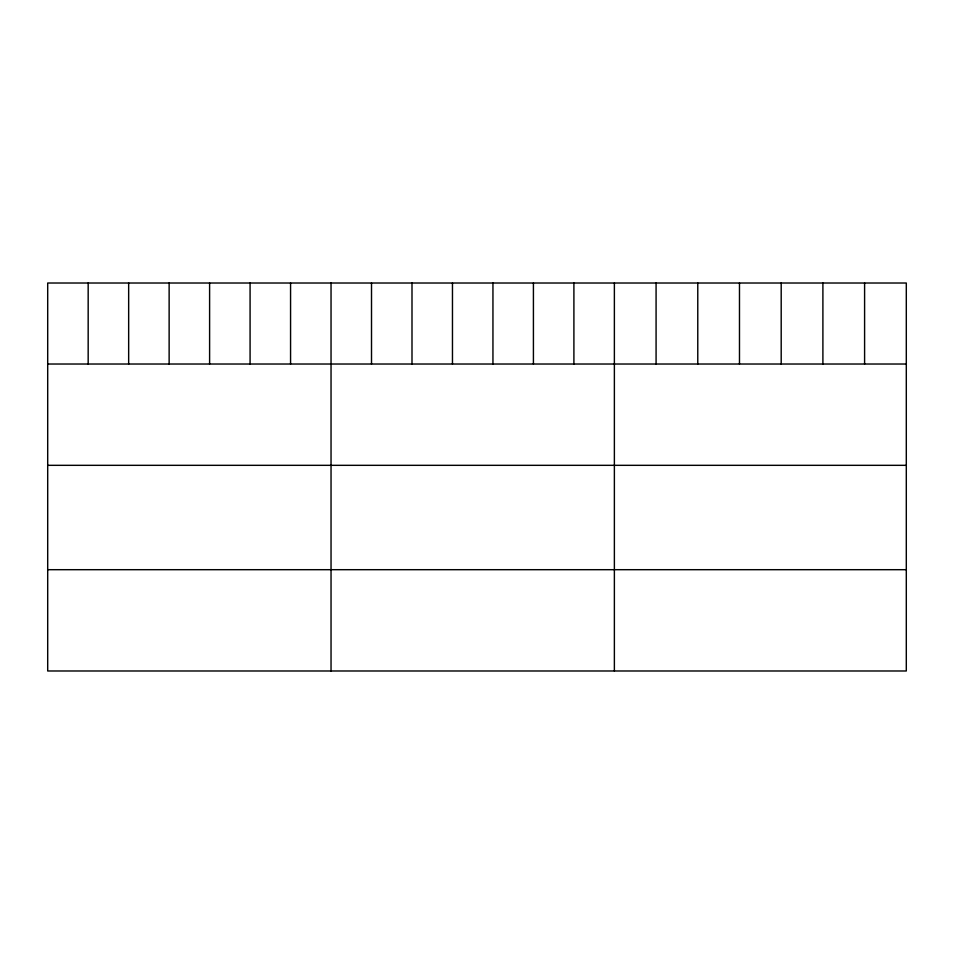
<?xml version="1.0" encoding="UTF-8"?>
<svg xmlns="http://www.w3.org/2000/svg" width="954" height="954" viewBox="0 0 954 954"><rect width="100%" height="100%" fill="white"/><g stroke="black" fill="none" stroke-linecap="round" stroke-linejoin="round"><path stroke-width="1.43" d="M906.3 364.023L906.3 670.984L47.7 670.984L47.7 283.016L906.3 283.016L906.3 364.023L47.7 364.023M47.7 465.325L906.3 465.325M47.7 569.693L906.3 569.693M864.598 283.016L864.598 364.023M822.897 283.016L822.897 364.023M781.195 283.016L781.195 364.023M739.481 283.016L739.481 364.023M697.779 283.016L697.779 364.023M656.078 283.016L656.078 364.023M614.376 283.016L614.376 670.984M573.903 283.016L573.903 364.023M533.417 283.016L533.417 364.023M492.944 283.016L492.944 364.023M452.47 283.016L452.47 364.023M411.997 283.016L411.997 364.023M371.511 283.016L371.511 364.023M331.038 283.016L331.038 670.984M290.565 283.016L290.565 364.023M250.079 283.016L250.079 364.023M209.606 283.016L209.606 364.023M169.132 283.016L169.132 364.023M128.659 283.016L128.659 364.023M88.173 283.016L88.173 364.023"/></g></svg>
